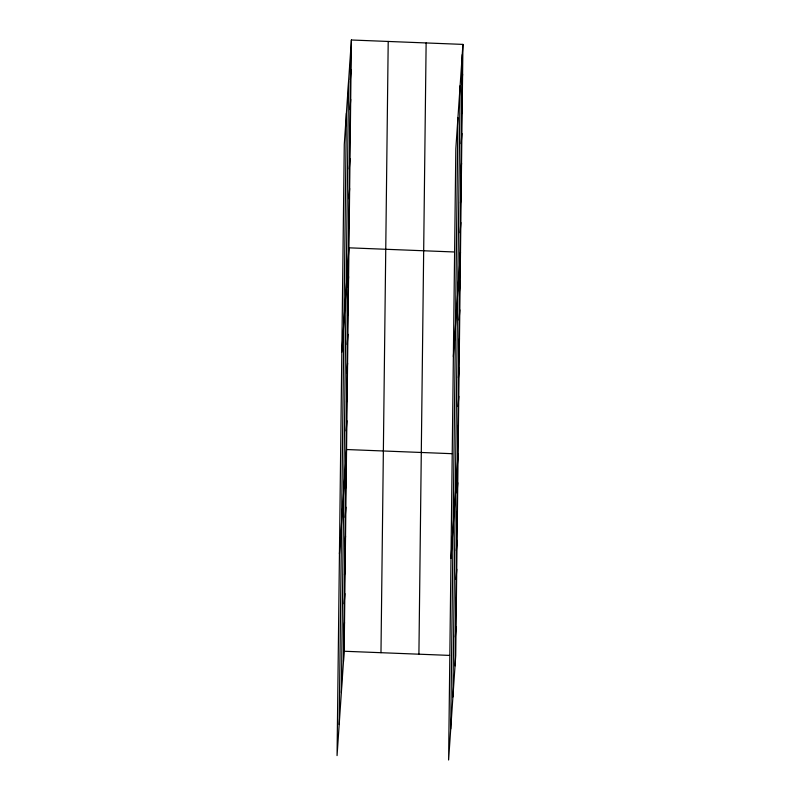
<?xml version="1.0" encoding="UTF-8"?>
<svg xmlns="http://www.w3.org/2000/svg" width="800" height="800" viewBox="0 0 800 800"><rect width="100%" height="100%" fill="white"/><g stroke="black" fill="none" stroke-linecap="round" stroke-linejoin="round"><path stroke-width="1.2" d="M339.18 724.54L346.4 113.3M341.36 692.55L348.58 81.3M343.48 661.49L350.7 50.24M351.4 40L344.28 144.35L337.06 755.6L344.17 651.25L351.4 40L462.94 44.4L455.72 655.65L448.6 760L455.83 148.75L462.94 44.4M380.98 652.7L388.21 41.45M418.91 654.19L426.13 42.95M450.72 728.94L457.94 117.7M452.9 696.95L460.12 85.7M455.02 665.89L462.24 54.65M350.35 79.93L351.05 69.69M350 109.62L350.7 99.38M349.65 139.31L350.34 129.07M349.3 169L349.99 158.76M348.94 198.69L349.64 188.45M348.59 228.38L349.29 218.13M341.83 352.18L348.94 247.82L454.35 251.98M347.9 286.88L348.6 276.64M347.56 315.7L348.26 305.46M347.22 344.52L347.92 334.27M346.88 373.33L347.58 363.09M346.54 402.15L347.24 391.9M346.2 430.96L346.9 420.72M339.44 553.89L346.56 449.53L451.97 453.69M345.52 488.59L346.22 478.35M345.18 517.41L345.88 507.17M344.84 546.23L345.54 535.98M344.5 575.04L345.2 564.8M344.16 603.86L344.86 593.61M343.82 632.67L344.51 622.43M461.89 84.33L462.59 74.09M461.54 114.02L462.24 103.78M461.19 143.71L461.89 133.47M460.84 173.4L461.54 163.16M460.49 203.09L461.19 192.85M460.14 232.78L460.83 222.53M453.37 356.58L460.48 252.22M459.45 291.28L460.14 281.04M459.1 320.1L459.8 309.86M458.76 348.92L459.46 338.67M458.42 377.73L459.12 367.49M458.08 406.55L458.78 396.3M457.74 435.36L458.44 425.12M450.99 558.29L458.1 453.93M457.06 493L457.76 482.75M456.72 521.81L457.42 511.57M456.38 550.63L457.08 540.38M456.04 579.44L456.74 569.2M455.7 608.26L456.4 598.01M455.36 637.07L456.06 626.83M344.17 651.25L449.58 655.4"/></g></svg>
